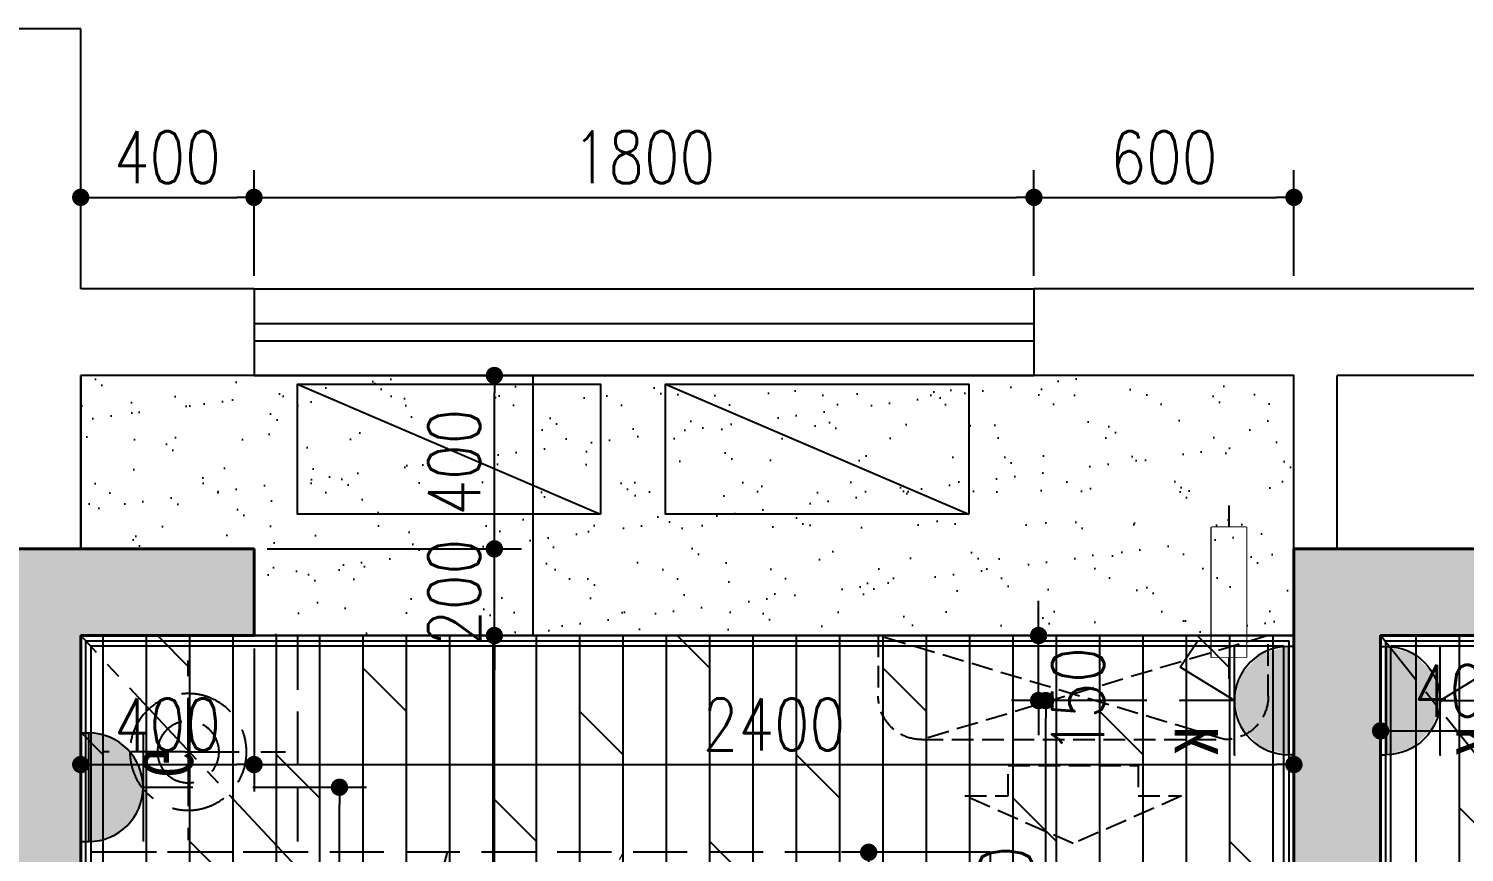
# Model space of a CAD drawing. Header units: inches. Extents: x -2597087 to 134135, y -662679 to 20000.
# Drawn here: x 10898 to 14211, y -33102 to -31202 of the extents above; entities that cross this region are included whole.
import ezdxf
from ezdxf.enums import TextEntityAlignment as Align

# ---------------------------------------------------------------- set-up
doc = ezdxf.new("R2010")
doc.units = ezdxf.units.IN
doc.header["$LTSCALE"] = 100
doc.header["$MEASUREMENT"] = 0
for name, pattern in [('CENTER', [50.8, 31.75, -6.35, 6.35, -6.35]), ('CENTER2', [1.125, 0.75, -0.125, 0.125, -0.125]), ('DASH', [0.35, 0.25, -0.1])]:
    doc.linetypes.add(name, pattern=pattern)
doc.layers.get('0').update_dxf_attribs({"linetype": 'CONTINUOUS'})
doc.layers.get('Defpoints').update_dxf_attribs({"linetype": 'CONTINUOUS'})
for name, color, linetype in [('-04给水图层', 142, 'CENTER'), ('AIR', 252, 'DASH'), ('air-out', 193, 'CONTINUOUS'), ('EQUIP-动力', 3, 'CONTINUOUS'), ('EQUIP-动力-DIM', 3, 'CONTINUOUS'), ('floor', 8, 'CONTINUOUS'), ('FUR-DIM', 3, 'CONTINUOUS'), ('PUB_HATCH', 8, 'CONTINUOUS'), ('RC', 1, 'CONTINUOUS'), ('WALL', 7, 'CONTINUOUS'), ('wall-dim', 3, 'CONTINUOUS'), ('WINDOW', 4, 'CONTINUOUS'), ('天花开线', 4, 'CONTINUOUS'), ('空调', 8, 'CONTINUOUS')]:
    doc.layers.add(name, color=color, linetype=linetype)
for name, color, linetype, lineweight in [('air-in', 1, 'CONTINUOUS', 0), ('COLUMN', 30, 'CONTINUOUS', 40), ('FUR', 8, 'CONTINUOUS', 0)]:
    doc.layers.add(name, color=color, linetype=linetype, lineweight=lineweight)
doc.styles.add('_TEL_DIM', font='ROS', dxfattribs={"width": 0.7, "height": 3.5, "bigfont": 'HZTXT'})
doc.styles.get("Standard").update_dxf_attribs({"font": 'txt.shx', "width": 0.8, "bigfont": 'GBCBIG.shx'})
doc.styles.add('宋体', font='', dxfattribs={"width": 0.8})
doc.styles.get('宋体').set_extended_font_data('SimSun')
doc.dimstyles.new('50', dxfattribs={"dimscale": 50, "dimtxt": 2.4, "dimasz": 0.8, "dimexe": 1.25, "dimexo": 0.6, "dimgap": 0.65, "dimtad": 1, "dimdec": 0, "dimdsep": 46, "dimtxsty": 'Standard', "dimblk1": 'DOT', "dimblk2": 'DOT', "dimsah": 1, "dimcen": 2.5, "dimclrd": 3, "dimclre": 3, "dimclrt": 3, "dimadec": 0, "dimazin": 0, "dimtfac": 1, "dimtdec": 0, "dimtix": 1, "dimtmove": 2, "dimatfit": 0, "dimldrblk": 'DOT', "dimfxl": 5, "dimfxlon": 1, "dimarcsym": 0})

# ---------------------------------------------------------------- blocks, each defined once
blk = doc.blocks.new('9#BZCcolumn')
at = {"layer": 'PUB_HATCH'}
for points in [[(254434.7, -25190.9), (254434.7, -23540.9), (253834.7, -23540.9), (253834.7, -23740.9), (254234.7, -23740.9), (254234.7, -25190.9)], [(256834.7, -23540.9), (256834.7, -23740.9), (257234.7, -23740.9), (257234.7, -26740.9), (256434.7, -26740.9), (256434.7, -26940.9), (257434.7, -26940.9), (257434.7, -23540.9)]]:
    blk.add_hatch(color=256, dxfattribs=at).paths.add_polyline_path(points)
at = {"layer": 'COLUMN'}
for p, q in [((254434.7, -23540.9), (253834.7, -23540.9)), ((254434.7, -25190.9), (254434.7, -23540.9)), ((256834.7, -23540.9), (256834.7, -23740.9)), ((257434.7, -23540.9), (256834.7, -23540.9)), ((253834.7, -23740.9), (254234.7, -23740.9)), ((254234.7, -23740.9), (254234.7, -25190.9)), ((256834.7, -23740.9), (257234.7, -23740.9)), ((257234.7, -23740.9), (257234.7, -26740.9))]:
    blk.add_line(p, q, dxfattribs=at)
blk = doc.blocks.new('KL-TY')
at = {"layer": '空调', "ltscale": 100}
blk.add_lwpolyline([(90, 75), (90, -275), (90, -325)], dxfattribs=at)
blk.add_lwpolyline([(50, 25), (130, 25), (130, -275), (50, -275)], close=True, dxfattribs=at)
at = {"ltscale": 100}
blk.add_wipeout([(50, 25), (130, 25), (130, -275), (50, -275)], dxfattribs=at).dxf.layer = '空调'
blk = doc.blocks.new('A$C65142D5C')
at = {"layer": '空调', "linetype": 'DASH', "ltscale": 2}
for p, q in [((240, 100), (0, 900)), ((0, 0), (240, 800))]:
    blk.add_line(p, q, dxfattribs=at)
blk.add_lwpolyline([(0, 0), (0, 900), (140, 900, -0.414214), (240, 800), (240, 100, -0.414214), (140, 0)], format="xyb", close=True, dxfattribs=at)
blk.add_lwpolyline([(370, 700), (370, 600), (300, 600), (300, 300), (370, 300), (370, 200), (480, 450)], close=True, dxfattribs=at)
blk = doc.blocks.new('k1')
at = {"ltscale": 500}
blk.add_line((700, 300), (0, 0), dxfattribs=at)
blk.add_lwpolyline([(0, 0), (700, 0), (700, 300), (0, 300)], close=True, dxfattribs=at)
blk = doc.blocks.new('3aaaaa')
at = {"color": 2, "linetype": 'DASH', "ltscale": 5}
for p, q in [((2099.9, 500), (1599.9, 500)), ((2099.9, 0), (2099.9, 500)), ((1599.9, 0), (2099.9, 0)), ((2099.8, -1500), (1599.8, -1500)), ((2099.8, -2000), (2099.8, -1500)), ((1599.8, -2000), (2099.8, -2000))]:
    blk.add_line(p, q, dxfattribs=at)
at = {"color": 8, "linetype": 'DASH', "ltscale": 5}
for p, q in [((1851.8, 231.5), (1851.8, 442.6)), ((1858.9, 231.5), (1627.4, 231.5)), ((1851.8, 231.5), (1851.8, 28.2)), ((1858.9, 231.5), (2045.7, 231.5)), ((1851.7, -1768.5), (1851.7, -1557.4)), ((1858.8, -1768.5), (1627.4, -1768.5)), ((1851.7, -1768.5), (1851.7, -1971.7)), ((1858.8, -1768.5), (2045.7, -1768.5))]:
    blk.add_line(p, q, dxfattribs=at)
at = {"color": 2, "linetype": 'DASH', "ltscale": 5}
for points in [[(1599.9, 500), (1599.9, 0)], [(1599.8, -1500), (1599.8, -2000)]]:
    blk.add_lwpolyline(points, dxfattribs=at)
blk.add_lwpolyline([(2099.9, 0), (2099.9, 0), (2099.9, -1500), (0, -1500), (0, 0)], close=True, dxfattribs=at)
at = {"color": 8, "linetype": 'DASH', "ltscale": 5}
for points in [[(1521.4, -344.5), (1521.4, -184.1, -0.088227), (1974.8, -184.1), (1974.8, -765.4, -0.051029), (1711.9, -784.9)], [(1710.8, -607.7, -0.150015), (1450.6, -590.9, -0.421158), (1452.1, -380.5)], [(1521.4, -1194.3), (1521.4, -1315.9, 0.088227), (1974.8, -1315.9), (1974.8, -834.6, 0.049068), (1722, -814.9, 0.049068)], [(1416, -974.2, -0.0597), (1452.1, -861.4)], [(1710.8, -930.7, -0.144255), (1460, -917.4)], [(1710.8, -1190.8, -0.147531), (1454.6, -1175.5)]]:
    blk.add_lwpolyline(points, format="xyb", dxfattribs=at)
at = {"linetype": 'DASH', "ltscale": 5}
for centre in [(1851.8, 231.5), (1851.7, -1768.5)]:
    blk.add_circle(centre, 134.6, dxfattribs=at)
at = {"color": 8, "linetype": 'DASH', "ltscale": 5}
for centre in [(1851.8, 231.5), (1851.7, -1768.5)]:
    blk.add_circle(centre, 71.1, dxfattribs=at)
at = {"linetype": 'DASH', "ltscale": 5}
for centre, radius, start, end in [((-4799.6, -1611.3), 6263.5, 1.01797, 14.90698), ((-3243.9, -2244.8), 4666.7, 9.1833, 28.7518)]:
    blk.add_arc(centre, radius, start, end, dxfattribs=at)
at = {"color": 8, "linetype": 'DASH', "ltscale": 5}
for centre, radius, start, end in [((1644.5, -667), 345.1, 76.4447, 123.8917), ((1567.2, -393.2), 169.9, 313.0537, 21.3114), ((1658.1, -552), 76.7, 313.3749, 55.071), ((1477.2, -631.6), 260, 322.3924, 17.2793), ((1658.4, -750.4), 234.3, 140.2181, 208.2991), ((1594.6, -852.2), 140.2, 325.948, 39.9987), ((1644.5, -1147.9), 345.1, 121.5334, 123.8917), ((1477.2, -941.7), 260, 322.3924, 17.2793), ((1658.1, -1135), 76.7, 313.3749, 55.071)]:
    blk.add_arc(centre, radius, start, end, dxfattribs=at)
blk = doc.blocks.new('_Dot')
at = {"color": 0, "linetype": 'ByBlock', "lineweight": -2}
blk.add_line((-0.5, 0), (-1, 0), dxfattribs=at)
at = {"color": 0, "linetype": 'ByBlock', "const_width": 0.5}
blk.add_lwpolyline([(-0.25, 0, 1), (0.25, 0, 1)], format="xyb", close=True, dxfattribs=at)
blk = doc.blocks.new('*D1176')
at = {"layer": 'Defpoints', "color": 0, "transparency": 16777216}
for p in [(13117.8, -33102.1), (12836.4, -34602.1), (13117.8, -34602.1)]:
    blk.add_point(p, dxfattribs=at)
at = {"layer": 'FUR-DIM', "color": 3, "lineweight": -2, "transparency": 16777216}
for p, q in [((13086.4, -33102.1), (12773.9, -33102.1)), ((12836.4, -33142.1), (12836.4, -34562.1)), ((13086.4, -34602.1), (12773.9, -34602.1))]:
    blk.add_line(p, q, dxfattribs=at)
at = {"layer": 'FUR-DIM', "color": 3, "lineweight": -2, "transparency": 16777216, "xscale": 40, "yscale": 40, "zscale": 40}
for p, rotation in [((12836.4, -33102.1), 90), ((12836.4, -34602.1), 270)]:
    blk.add_blockref('_Dot', p, dxfattribs=dict(at, rotation=rotation))
at = {"layer": 'FUR-DIM', "color": 3, "transparency": 16777216, "insert": (12743.9, -33852.1), "char_height": 120, "attachment_point": 5, "rotation": 90}
blk.add_mtext('1500', dxfattribs=at)
blk = doc.blocks.new('42aaaa')
at = {"color": 8, "linetype": 'DASH', "ltscale": 5}
for p, q in [((1585373, -152689.3), (1584873, -152689.3)), ((1585373, -153189.3), (1585373, -152689.3)), ((1585124.8, -152957.8), (1585124.8, -152746.7)), ((1585131.9, -152957.8), (1584900.5, -152957.8)), ((1585124.8, -152957.8), (1585124.8, -153161)), ((1585131.9, -152957.8), (1585318.8, -152957.8)), ((1584873, -153189.3), (1585373, -153189.3))]:
    blk.add_line(p, q, dxfattribs=at)
blk.add_lwpolyline([(1584873, -152689.3), (1584873, -153189.3)], dxfattribs=at)
blk.add_lwpolyline([(1585373, -153189.3), (1585373, -153189.3), (1585373, -154689.3), (1583273, -154689.3), (1583273, -153189.3)], close=True, dxfattribs=at)
for radius in [134.6, 71.1]:
    blk.add_circle((1585124.8, -152957.8), radius, dxfattribs=at)
blk.add_arc((1578473.5, -154800.6), 6263.5, 1.01797, 14.90698, dxfattribs=at)
blk = doc.blocks.new('safre2cdas')
at = {"linetype": 'ByBlock', "lineweight": -2}
h = blk.add_hatch(color=0, dxfattribs=at)
edge = h.paths.add_edge_path()
edge.add_ellipse((-141.7, 0), major_axis=(-88.6, 88.6), ratio=1, start_angle=135, end_angle=315, ccw=False)
edge.add_line((-141.7, -125.2), (-141.7, 125.2))
at = {"color": 0, "linetype": 'ByBlock', "lineweight": -2}
for p, q in [((-160.3, 125.2), (-141.7, 125.2)), ((-141.7, 125.2), (-141.7, -125.2)), ((-16.4, -125.2), (-16.4, 125.2)), ((-16.4, 0), (98.6, 0)), ((-160.3, -125.2), (-141.7, -125.2))]:
    blk.add_line(p, q, dxfattribs=at)
at = {"color": 0, "linetype": 'ByBlock', "lineweight": -2, "extrusion": (0, 0, -1)}
blk.add_ellipse((-141.7, 0), major_axis=(88.6, 88.6), ratio=1, start_param=-0.785398, end_param=2.356194, dxfattribs=at)
blk = doc.blocks.new('ERYUII')
at = {"layer": 'EQUIP-动力'}
blk.add_blockref('safre2cdas', (15061.3, 7091.6), dxfattribs=at)
at = {"layer": 'EQUIP-动力', "style": '宋体', "width": 0.8}
blk.add_text('G', height=115.1, rotation=270.0003, dxfattribs=at).set_placement((15102.8, 7037.3), align=Align.MIDDLE_CENTER)
blk = doc.blocks.new('消毒柜')
at = {"layer": 'EQUIP-动力'}
for p, q in [((-525, 250), (-500, 250)), ((-500, -250), (-500, 250)), ((-250, 250), (-250, -250)), ((-250, 0), (0, 0)), ((-525, -250), (-500, -250))]:
    blk.add_line(p, q, dxfattribs=at)
blk.add_arc((-500, 0), 250, 270, 90, dxfattribs=at)
for p in [(-250, 250), (0, 0), (-250, -250)]:
    blk.add_point(p, dxfattribs=at)
for points in [[(-375, 216.5), (-375, -216.5), (-500, 250), (-500, -250)], [(-283.5, 125), (-283.5, -125), (-375, 216.5), (-375, -216.5)], [(-250, 0), (-250, 0), (-283.5, 125), (-283.5, -125)]]:
    blk.add_solid(points, dxfattribs=at)
at = {"layer": 'EQUIP-动力', "color": 7, "style": '_TEL_DIM', "flags": 1}
blk.add_attdef('A', text='', height=0.01, rotation=90, dxfattribs=at).set_placement((0, 0), align=Align.MIDDLE_CENTER)
blk = doc.blocks.new('空调插座')
at = {"layer": 'EQUIP-动力'}
for p, q in [((7039.6, 15106.9), (6914.4, 15029.5)), ((6914.4, 15029.5), (6954.8, 14969.7))]:
    blk.add_line(p, q, dxfattribs=at)
ref = blk.add_blockref('消毒柜', (6914.6, 15106.9), dxfattribs=dict(at, xscale=-0.5, yscale=0.5, zscale=0.5))
ref.add_attrib('X', 'K', dxfattribs={"height": 100, "rotation": 90, "style": '宋体'}).set_placement((7032, 15199.6), align=Align.BOTTOM_CENTER)
blk = doc.blocks.new('*D1215')
at = {"layer": 'Defpoints', "color": 0, "transparency": 16777216}
for p in [(13228.6, -32602.1), (13555.4, -32602.1), (13555.4, -32752.1)]:
    blk.add_point(p, dxfattribs=at)
at = {"layer": 'EQUIP-动力-DIM', "color": 3, "lineweight": -2, "transparency": 16777216}
for p, q in [((13228.6, -32562.1), (13228.6, -32522.1)), ((13478.6, -32602.1), (13166.1, -32602.1)), ((13228.6, -32752.1), (13228.6, -32602.1)), ((13478.6, -32752.1), (13166.1, -32752.1)), ((13228.6, -32792.1), (13228.6, -32832.1))]:
    blk.add_line(p, q, dxfattribs=at)
at = {"layer": 'EQUIP-动力-DIM', "color": 3, "lineweight": -2, "transparency": 16777216, "xscale": 40, "yscale": 40, "zscale": 40}
for p, rotation in [((13228.6, -32602.1), 270), ((13228.6, -32752.1), 90)]:
    blk.add_blockref('_Dot', p, dxfattribs=dict(at, rotation=rotation))
at = {"layer": 'EQUIP-动力-DIM', "color": 3, "transparency": 16777216, "insert": (13319.8, -32752.1), "char_height": 120, "attachment_point": 5, "rotation": 90}
blk.add_mtext('150', dxfattribs=at)
blk = doc.blocks.new('*D1306')
at = {"layer": 'Defpoints', "color": 0, "transparency": 16777216}
for p in [(11972.6, -32602.1), (11972.6, -32602.1), (11817.9, -35602.1)]:
    blk.add_point(p, dxfattribs=at)
at = {"layer": 'wall-dim', "color": 3, "lineweight": -2, "transparency": 16777216}
for p, q in [((11972.6, -32602.1), (12035.1, -32602.1)), ((11972.6, -35562.1), (11972.6, -32642.1)), ((11847.9, -35602.1), (12035.1, -35602.1))]:
    blk.add_line(p, q, dxfattribs=at)
at = {"layer": 'wall-dim', "color": 3, "lineweight": -2, "transparency": 16777216, "xscale": 40, "yscale": 40, "zscale": 40}
for p, rotation in [((11972.6, -32602.1), 90), ((11972.6, -35602.1), 270)]:
    blk.add_blockref('_Dot', p, dxfattribs=dict(at, rotation=rotation))
at = {"layer": 'wall-dim', "color": 3, "transparency": 16777216, "insert": (11880.1, -34102.1), "char_height": 120, "attachment_point": 5, "rotation": 90}
blk.add_mtext('3000', dxfattribs=at)
blk = doc.blocks.new('*D1307')
at = {"layer": 'Defpoints', "color": 0, "transparency": 16777216}
for p in [(11017.9, -32602.1), (11417.9, -32602.1), (11417.9, -32899.7)]:
    blk.add_point(p, dxfattribs=at)
at = {"layer": 'wall-dim', "color": 3, "lineweight": -2, "transparency": 16777216}
for p, q in [((11017.9, -32632.1), (11017.9, -32962.2)), ((11417.9, -32632.1), (11417.9, -32962.2)), ((11057.9, -32899.7), (11377.9, -32899.7))]:
    blk.add_line(p, q, dxfattribs=at)
at = {"layer": 'wall-dim', "color": 3, "lineweight": -2, "transparency": 16777216, "xscale": 40, "yscale": 40, "zscale": 40, "rotation": 180}
blk.add_blockref('_Dot', (11017.9, -32899.7), dxfattribs=at)
at = {"layer": 'wall-dim', "color": 3, "lineweight": -2, "transparency": 16777216, "xscale": 40, "yscale": 40, "zscale": 40}
blk.add_blockref('_Dot', (11417.9, -32899.7), dxfattribs=at)
at = {"layer": 'wall-dim', "color": 3, "transparency": 16777216, "insert": (11217.9, -32807.2), "char_height": 120, "attachment_point": 5}
blk.add_mtext('400', dxfattribs=at)
blk = doc.blocks.new('*D1308')
at = {"layer": 'Defpoints', "color": 0, "transparency": 16777216}
for p in [(11417.9, -32602.1), (13817.9, -32602.1), (13817.9, -32899.7)]:
    blk.add_point(p, dxfattribs=at)
at = {"layer": 'wall-dim', "color": 3, "lineweight": -2, "transparency": 16777216}
for p, q in [((11417.9, -32632.1), (11417.9, -32962.2)), ((13817.9, -32632.1), (13817.9, -32962.2)), ((11457.9, -32899.7), (13777.9, -32899.7))]:
    blk.add_line(p, q, dxfattribs=at)
at = {"layer": 'wall-dim', "color": 3, "lineweight": -2, "transparency": 16777216, "xscale": 40, "yscale": 40, "zscale": 40, "rotation": 180}
blk.add_blockref('_Dot', (11417.9, -32899.7), dxfattribs=at)
at = {"layer": 'wall-dim', "color": 3, "lineweight": -2, "transparency": 16777216, "xscale": 40, "yscale": 40, "zscale": 40}
blk.add_blockref('_Dot', (13817.9, -32899.7), dxfattribs=at)
at = {"layer": 'wall-dim', "color": 3, "transparency": 16777216, "insert": (12617.9, -32807.2), "char_height": 120, "attachment_point": 5}
blk.add_mtext('2400', dxfattribs=at)
blk = doc.blocks.new('*D1309')
at = {"layer": 'Defpoints', "color": 0, "transparency": 16777216}
for p in [(11417.9, -32402.1), (11972.6, -32402.1), (11417.9, -32602.1)]:
    blk.add_point(p, dxfattribs=at)
at = {"layer": 'wall-dim', "color": 3, "lineweight": -2, "transparency": 16777216}
for p, q in [((11972.6, -32362.1), (11972.6, -32322.1)), ((11447.9, -32402.1), (12035.1, -32402.1)), ((11972.6, -32602.1), (11972.6, -32402.1)), ((11447.9, -32602.1), (12035.1, -32602.1)), ((11972.6, -32642.1), (11972.6, -32682.1))]:
    blk.add_line(p, q, dxfattribs=at)
at = {"layer": 'wall-dim', "color": 3, "lineweight": -2, "transparency": 16777216, "xscale": 40, "yscale": 40, "zscale": 40}
for p, rotation in [((11972.6, -32402.1), 270), ((11972.6, -32602.1), 90)]:
    blk.add_blockref('_Dot', p, dxfattribs=dict(at, rotation=rotation))
at = {"layer": 'wall-dim', "color": 3, "transparency": 16777216, "insert": (11880.1, -32502.1), "char_height": 120, "attachment_point": 5, "rotation": 90}
blk.add_mtext('200', dxfattribs=at)
blk = doc.blocks.new('*D1310')
at = {"layer": 'Defpoints', "color": 0, "transparency": 16777216}
for p in [(11972.6, -32002.1), (11972.6, -32002.1), (11417.9, -32402.1)]:
    blk.add_point(p, dxfattribs=at)
at = {"layer": 'wall-dim', "color": 3, "lineweight": -2, "transparency": 16777216}
for p, q in [((11972.6, -32002.1), (12035.1, -32002.1)), ((11972.6, -32362.1), (11972.6, -32042.1)), ((11447.9, -32402.1), (12035.1, -32402.1))]:
    blk.add_line(p, q, dxfattribs=at)
at = {"layer": 'wall-dim', "color": 3, "lineweight": -2, "transparency": 16777216, "xscale": 40, "yscale": 40, "zscale": 40}
for p, rotation in [((11972.6, -32002.1), 90), ((11972.6, -32402.1), 270)]:
    blk.add_blockref('_Dot', p, dxfattribs=dict(at, rotation=rotation))
at = {"layer": 'wall-dim', "color": 3, "transparency": 16777216, "insert": (11880.1, -32202.1), "char_height": 120, "attachment_point": 5, "rotation": 90}
blk.add_mtext('400', dxfattribs=at)
blk = doc.blocks.new('*D1311')
at = {"layer": 'Defpoints', "color": 0, "transparency": 16777216}
for p in [(11417.9, -31591.1), (11017.9, -31802.1), (11417.9, -31802.1)]:
    blk.add_point(p, dxfattribs=at)
at = {"layer": 'wall-dim', "color": 3, "lineweight": -2, "transparency": 16777216}
for p, q in [((11017.9, -31772.1), (11017.9, -31528.6)), ((11417.9, -31772.1), (11417.9, -31528.6)), ((11057.9, -31591.1), (11377.9, -31591.1))]:
    blk.add_line(p, q, dxfattribs=at)
at = {"layer": 'wall-dim', "color": 3, "lineweight": -2, "transparency": 16777216, "xscale": 40, "yscale": 40, "zscale": 40, "rotation": 180}
blk.add_blockref('_Dot', (11017.9, -31591.1), dxfattribs=at)
at = {"layer": 'wall-dim', "color": 3, "lineweight": -2, "transparency": 16777216, "xscale": 40, "yscale": 40, "zscale": 40}
blk.add_blockref('_Dot', (11417.9, -31591.1), dxfattribs=at)
at = {"layer": 'wall-dim', "color": 3, "transparency": 16777216, "insert": (11217.9, -31498.6), "char_height": 120, "attachment_point": 5}
blk.add_mtext('400', dxfattribs=at)
blk = doc.blocks.new('*D1312')
at = {"layer": 'Defpoints', "color": 0, "transparency": 16777216}
for p in [(13217.9, -31591.1), (11417.9, -31802.1), (13217.9, -31802.1)]:
    blk.add_point(p, dxfattribs=at)
at = {"layer": 'wall-dim', "color": 3, "lineweight": -2, "transparency": 16777216}
for p, q in [((11417.9, -31772.1), (11417.9, -31528.6)), ((13217.9, -31772.1), (13217.9, -31528.6)), ((11457.9, -31591.1), (13177.9, -31591.1))]:
    blk.add_line(p, q, dxfattribs=at)
at = {"layer": 'wall-dim', "color": 3, "lineweight": -2, "transparency": 16777216, "xscale": 40, "yscale": 40, "zscale": 40, "rotation": 180}
blk.add_blockref('_Dot', (11417.9, -31591.1), dxfattribs=at)
at = {"layer": 'wall-dim', "color": 3, "lineweight": -2, "transparency": 16777216, "xscale": 40, "yscale": 40, "zscale": 40}
blk.add_blockref('_Dot', (13217.9, -31591.1), dxfattribs=at)
at = {"layer": 'wall-dim', "color": 3, "transparency": 16777216, "insert": (12317.9, -31498.6), "char_height": 120, "attachment_point": 5}
blk.add_mtext('1800', dxfattribs=at)
blk = doc.blocks.new('*D1313')
at = {"layer": 'Defpoints', "color": 0, "transparency": 16777216}
for p in [(13817.9, -31591.1), (13217.9, -31802.1), (13817.9, -31802.1)]:
    blk.add_point(p, dxfattribs=at)
at = {"layer": 'wall-dim', "color": 3, "lineweight": -2, "transparency": 16777216}
for p, q in [((13217.9, -31772.1), (13217.9, -31528.6)), ((13817.9, -31772.1), (13817.9, -31528.6)), ((13257.9, -31591.1), (13777.9, -31591.1))]:
    blk.add_line(p, q, dxfattribs=at)
at = {"layer": 'wall-dim', "color": 3, "lineweight": -2, "transparency": 16777216, "xscale": 40, "yscale": 40, "zscale": 40, "rotation": 180}
blk.add_blockref('_Dot', (13217.9, -31591.1), dxfattribs=at)
at = {"layer": 'wall-dim', "color": 3, "lineweight": -2, "transparency": 16777216, "xscale": 40, "yscale": 40, "zscale": 40}
blk.add_blockref('_Dot', (13817.9, -31591.1), dxfattribs=at)
at = {"layer": 'wall-dim', "color": 3, "transparency": 16777216, "insert": (13517.9, -31498.6), "char_height": 120, "attachment_point": 5}
blk.add_mtext('600', dxfattribs=at)
blk = doc.blocks.new('*D1314')
at = {"layer": 'Defpoints', "color": 0, "transparency": 16777216}
for p in [(14017.9, -32602.1), (14417.9, -32602.1), (14417.9, -32822)]:
    blk.add_point(p, dxfattribs=at)
at = {"layer": 'wall-dim', "color": 3, "lineweight": -2, "transparency": 16777216}
for p, q in [((14017.9, -32632.1), (14017.9, -32884.5)), ((14417.9, -32632.1), (14417.9, -32884.5)), ((14057.9, -32822), (14377.9, -32822))]:
    blk.add_line(p, q, dxfattribs=at)
at = {"layer": 'wall-dim', "color": 3, "lineweight": -2, "transparency": 16777216, "xscale": 40, "yscale": 40, "zscale": 40, "rotation": 180}
blk.add_blockref('_Dot', (14017.9, -32822), dxfattribs=at)
at = {"layer": 'wall-dim', "color": 3, "lineweight": -2, "transparency": 16777216, "xscale": 40, "yscale": 40, "zscale": 40}
blk.add_blockref('_Dot', (14417.9, -32822), dxfattribs=at)
at = {"layer": 'wall-dim', "color": 3, "transparency": 16777216, "insert": (14217.9, -32729.5), "char_height": 120, "attachment_point": 5}
blk.add_mtext('400', dxfattribs=at)
blk = doc.blocks.new('*D1530')
at = {"layer": 'Defpoints', "color": 0, "transparency": 16777216}
for p in [(13245.1, -32752.1), (13445.1, -32752.1), (13559, -33752.1)]:
    blk.add_point(p, dxfattribs=at)
at = {"layer": 'EQUIP-动力-DIM', "color": 3, "lineweight": -2, "transparency": 16777216}
for p, q in [((13415.1, -32752.1), (13182.6, -32752.1)), ((13245.1, -33712.1), (13245.1, -32792.1)), ((13495.1, -33752.1), (13182.6, -33752.1))]:
    blk.add_line(p, q, dxfattribs=at)
at = {"layer": 'EQUIP-动力-DIM', "color": 3, "lineweight": -2, "transparency": 16777216, "xscale": 40, "yscale": 40, "zscale": 40}
for p, rotation in [((13245.1, -32752.1), 90), ((13245.1, -33752.1), 270)]:
    blk.add_blockref('_Dot', p, dxfattribs=dict(at, rotation=rotation))
at = {"layer": 'EQUIP-动力-DIM', "color": 3, "transparency": 16777216, "insert": (13152.6, -33252.1), "char_height": 120, "attachment_point": 5, "rotation": 90}
blk.add_mtext('1000', dxfattribs=at)
blk = doc.blocks.new('*D1598')
at = {"layer": 'Defpoints', "color": 0, "ltscale": 5, "transparency": 16777216}
for p in [(11276.8, -32952.1), (11615.1, -32952.1), (11276.8, -33852.1)]:
    blk.add_point(p, dxfattribs=at)
at = {"layer": 'EQUIP-动力-DIM', "color": 3, "lineweight": -2, "ltscale": 5, "transparency": 16777216}
for p, q in [((11415.1, -32952.1), (11677.6, -32952.1)), ((11615.1, -33812.1), (11615.1, -32992.1)), ((11415.1, -33852.1), (11677.6, -33852.1))]:
    blk.add_line(p, q, dxfattribs=at)
at = {"layer": 'EQUIP-动力-DIM', "color": 3, "lineweight": -2, "ltscale": 5, "transparency": 16777216, "xscale": 40, "yscale": 40, "zscale": 40}
for p, rotation in [((11615.1, -32952.1), 90), ((11615.1, -33852.1), 270)]:
    blk.add_blockref('_Dot', p, dxfattribs=dict(at, rotation=rotation))
at = {"layer": 'EQUIP-动力-DIM', "color": 3, "ltscale": 5, "transparency": 16777216, "insert": (11522.6, -33402.1), "char_height": 120, "attachment_point": 5, "rotation": 90}
blk.add_mtext('900', dxfattribs=at)

msp = doc.modelspace()

# ---------------------------------------------------------------- hatches: boundary and pattern name
at = {"layer": 'floor'}
h = msp.add_hatch(dxfattribs=at)
h.set_pattern_fill('DOLMIT', color=256, scale=400, angle=90, style=0)
h.paths.add_polyline_path([(15017.895, -35597.103), (15017.895, -35602.103), (16417.895, -35602.103), (16417.895, -32602.103), (14017.895, -32602.103), (14017.895, -35602.103), (14117.895, -35602.103), (14117.895, -35597.103)])

# ---------------------------------------------------------------- linework, layer by layer
at = {"layer": 'floor', "ltscale": 5}
msp.add_lwpolyline([(12062.035, -32602.103), (12062.035, -32002.103)], dxfattribs=at)
at = {"layer": 'floor'}
msp.add_lwpolyline([(14117.895, -35602.103), (14017.895, -35602.103), (14017.895, -32602.103), (16417.895, -32602.103), (16417.895, -35602.103), (15017.895, -35602.103)], dxfattribs=at)
at = {"layer": 'RC'}
for points in [[(14017.895, -32602.103), (16417.895, -32602.103), (16417.895, -35602.103), (14017.895, -35602.103)], [(14041.895, -32626.103), (16393.895, -32626.103), (16393.895, -35578.103), (14041.895, -35578.103)]]:
    msp.add_lwpolyline(points, close=True, dxfattribs=at)
at = {"layer": 'RC', "color": 8}
msp.add_lwpolyline([(14029.895, -32614.103), (16405.895, -32614.103), (16405.895, -35590.103), (14029.895, -35590.103)], close=True, dxfattribs=at)
at = {"layer": 'WALL'}
for p, q in [((11017.895, -31202.103), (10817.895, -31202.103)), ((11017.895, -31802.103), (11017.895, -31202.103)), ((11417.895, -31802.103), (11017.895, -31802.103)), ((11417.895, -31802.103), (11417.895, -32002.103)), ((13917.895, -31802.103), (13217.895, -31802.103)), ((13217.895, -31802.103), (13217.895, -32002.103)), ((14417.895, -31802.103), (13917.895, -31802.103)), ((11417.895, -32002.103), (11017.895, -32002.103)), ((11017.895, -32402.103), (11017.895, -32002.103)), ((13817.895, -32002.103), (13217.895, -32002.103)), ((13817.895, -32402.103), (13817.895, -32002.103)), ((14317.895, -32002.103), (13917.895, -32002.103)), ((13917.895, -32402.103), (13917.895, -32002.103)), ((11017.895, -32402.103), (11417.895, -32402.103)), ((11417.895, -32402.103), (11417.895, -32602.103)), ((13817.895, -32602.103), (13817.895, -32402.103)), ((14317.895, -32402.103), (13917.895, -32402.103)), ((11417.895, -32602.103), (11017.895, -32602.103)), ((11017.895, -35702.103), (11017.895, -32602.103)), ((13817.895, -35702.103), (13817.895, -32602.103)), ((14017.895, -35602.103), (14017.895, -32602.103)), ((14417.895, -32602.103), (14017.895, -32602.103))]:
    msp.add_line(p, q, dxfattribs=at)
at = {"layer": 'WINDOW'}
for p, q in [((11417.895, -31802.103), (13217.895, -31802.103)), ((11417.895, -31882.103), (13217.895, -31882.103)), ((11417.895, -31922.103), (13217.895, -31922.103)), ((11417.895, -32002.103), (13217.895, -32002.103))]:
    msp.add_line(p, q, dxfattribs=at)
at = {"layer": '天花开线', "linetype": 'CENTER2', "ltscale": 3}
msp.add_line((16417.895, -35602.103), (14017.895, -32602.103), dxfattribs=at)

# ---------------------------------------------------------------- block references
at = {"rotation": 180}
msp.add_blockref('空调插座', (21194.969, -17645.198), dxfattribs=at)
at = {"layer": 'air-out', "xscale": -1}
for p in [(12217.895, -32322.103), (13067.895, -32322.103)]:
    msp.add_blockref('k1', p, dxfattribs=at)
at = {"layer": 'COLUMN', "xscale": -1}
msp.add_blockref('9#BZCcolumn', (268252.61, -8861.246), dxfattribs=at)
at = {"layer": 'EQUIP-动力', "color": 2, "xscale": -1, "rotation": 180.0000071030225}
msp.add_blockref('ERYUII', (-3883.11, -25860.476), dxfattribs=at)
at = {"layer": 'FUR', "xscale": -1}
msp.add_blockref('3aaaaa', (13117.815, -33102.066), dxfattribs=at)

# ---------------------------------------------------------------- dimensions: what is measured, and where the dimension line sits
at = {"layer": 'EQUIP-动力-DIM'}
dim = msp.add_linear_dim(base=(13228.597, -32602.103), p1=(13555.395, -32752.103), p2=(13555.395, -32602.103), angle=90, dimstyle='50', dxfattribs=at)
dim.commit()
dim.dimension.update_dxf_attribs({"geometry": '*D1215', "text_midpoint": (13319.847, -32752.103), "dimtype": 160})
dim = msp.add_linear_dim(base=(13245.142, -32752.103), p1=(13558.991, -33752.067), p2=(13445.142, -32752.103), angle=90, dimstyle='50', dxfattribs=at)
dim.commit()
dim.dimension.update_dxf_attribs({"geometry": '*D1530', "text_midpoint": (13152.642, -33252.085)})
at = {"layer": 'EQUIP-动力-DIM', "ltscale": 5}
dim = msp.add_linear_dim(base=(11615.09, -32952.085), p1=(11276.799, -33852.067), p2=(11276.799, -32952.085), angle=90, dimstyle='50', override={"dimfxl": 4, "dimarcsym": 2}, dxfattribs=at)
dim.commit()
dim.dimension.update_dxf_attribs({"geometry": '*D1598', "text_midpoint": (11522.59, -33402.076)})
at = {"layer": 'FUR-DIM'}
dim = msp.add_linear_dim(base=(12836.385, -34602.066), p1=(13117.815, -33102.066), p2=(13117.815, -34602.066), angle=90, dimstyle='50', dxfattribs=at)
dim.commit()
dim.dimension.update_dxf_attribs({"geometry": '*D1176', "text_midpoint": (12743.885, -33852.066)})
at = {"layer": 'wall-dim'}
for base, p1, p2, angle, picture, middle in [((11417.895, -31591.078), (11017.895, -31802.103), (11417.895, -31802.103), 180, '*D1311', (11217.895, -31498.578)), ((13217.895, -31591.078), (11417.895, -31802.103), (13217.895, -31802.103), 180, '*D1312', (12317.895, -31498.578)), ((13817.895, -31591.078), (13217.895, -31802.103), (13817.895, -31802.103), 180, '*D1313', (13517.895, -31498.578)), ((11972.57, -32002.103), (11417.895, -32402.103), (11972.57, -32002.103), 90, '*D1310', (11880.07, -32202.103)), ((11972.57, -32402.103), (11417.895, -32602.103), (11417.895, -32402.103), 90, '*D1309', (11880.07, -32502.103)), ((11972.57, -32602.103), (11817.895, -35602.103), (11972.57, -32602.103), 90, '*D1306', (11880.07, -34102.103)), ((11417.895, -32899.687), (11017.895, -32602.103), (11417.895, -32602.103), 180, '*D1307', (11217.895, -32807.187)), ((14417.895, -32821.981), (14017.895, -32602.103), (14417.895, -32602.103), 180, '*D1314', (14217.895, -32729.481))]:
    dim = msp.add_linear_dim(base=base, p1=p1, p2=p2, angle=angle, dimstyle='50', override={"dimfxl": 250, "dimarcsym": 2}, dxfattribs=at)
    dim.commit()
    dim.dimension.update_dxf_attribs({"geometry": picture, "text_midpoint": middle})

# ---------------------------------------------------------------- next in the draw order: block references
at = {"layer": 'AIR', "extrusion": (0, 0, -1), "xscale": -1, "zscale": -1}
msp.add_blockref('KL-TY', (-13577.895, -32377.103), dxfattribs=at)

# ---------------------------------------------------------------- next in the draw order: hatches: boundary and pattern name
at = {"layer": 'floor'}
h = msp.add_hatch(dxfattribs=at)
h.set_pattern_fill('AR-SAND', color=8, scale=80)
h.paths.add_polyline_path([(11017.895, -32002.103), (11017.895, -32402.103), (11417.895, -32402.103), (11417.895, -32602.103), (13817.895, -32602.103), (13817.895, -32002.103)])
h = msp.add_hatch(dxfattribs=at)
h.set_pattern_fill('DOLMIT', color=256, scale=400, angle=90, style=0)
h.set_pattern_definition([(90, (12669.92, -12077.45), (-100, 6e-15), []), (135, (12669.92, -12077.45), (-200, -200), [141.4214, -282.8427])])
h.paths.add_polyline_path([(12817.895, -35702.103), (12817.895, -35697.103), (13717.895, -35697.103), (13717.895, -35702.103), (13817.895, -35702.103), (13817.895, -32602.103), (11017.895, -32602.103), (11017.895, -35602.103), (11817.895, -35602.103), (11817.895, -35702.103)])

# ---------------------------------------------------------------- next in the draw order: linework, layer by layer
msp.add_lwpolyline([(11017.895, -32002.103), (11017.895, -32402.103), (11417.895, -32402.103), (11417.895, -32602.103), (13817.895, -32602.103), (13817.895, -32002.103)], close=True, dxfattribs=at)
msp.add_lwpolyline([(13717.895, -35702.103), (13817.895, -35702.103), (13817.895, -32602.103), (11017.895, -32602.103), (11017.895, -35602.103), (11817.895, -35602.103), (11817.895, -35702.103), (12817.895, -35702.103)], dxfattribs=at)
at = {"layer": 'RC'}
for points in [[(13817.895, -35602.103), (11017.895, -35602.103), (11017.895, -32602.103), (13817.895, -32602.103)], [(13793.895, -35578.103), (11041.895, -35578.103), (11041.895, -32626.103), (13793.895, -32626.103)]]:
    msp.add_lwpolyline(points, close=True, dxfattribs=at)
at = {"layer": 'RC', "color": 8}
msp.add_lwpolyline([(13805.895, -35590.103), (11029.895, -35590.103), (11029.895, -32614.103), (13805.895, -32614.103)], close=True, dxfattribs=at)
at = {"layer": 'WINDOW'}
msp.add_line((13817.895, -32602.103), (11417.895, -32602.103), dxfattribs=at)
at = {"layer": '天花开线', "linetype": 'CENTER2', "ltscale": 3}
msp.add_line((13817.895, -35602.103), (11017.895, -32602.103), dxfattribs=at)

# ---------------------------------------------------------------- next in the draw order: block references
at = {"layer": '-04给水图层', "xscale": -1}
msp.add_blockref('42aaaa', (1596390.859, 120087.209), dxfattribs=at)
at = {"xscale": -1, "rotation": 180}
msp.add_blockref('空调插座', (6640.821, -17645.198), dxfattribs=at)
at = {"layer": 'air-in', "xscale": -1, "rotation": 90}
msp.add_blockref('A$C65142D5C', (13758.576, -32602.102), dxfattribs=at)
at = {"layer": 'EQUIP-动力', "xscale": -1}
msp.add_blockref('42aaaa', (1596390.859, 120087.209), dxfattribs=at)

# ---------------------------------------------------------------- next in the draw order: dimensions: what is measured, and where the dimension line sits
at = {"layer": 'wall-dim'}
dim = msp.add_linear_dim(base=(13817.895, -32899.687), p1=(11417.895, -32602.103), p2=(13817.895, -32602.103), angle=180, dimstyle='50', override={"dimfxl": 250, "dimarcsym": 2}, dxfattribs=at)
dim.commit()
dim.dimension.update_dxf_attribs({"geometry": '*D1308', "text_midpoint": (12617.895, -32807.187)})

doc.saveas('drawing.dxf')
